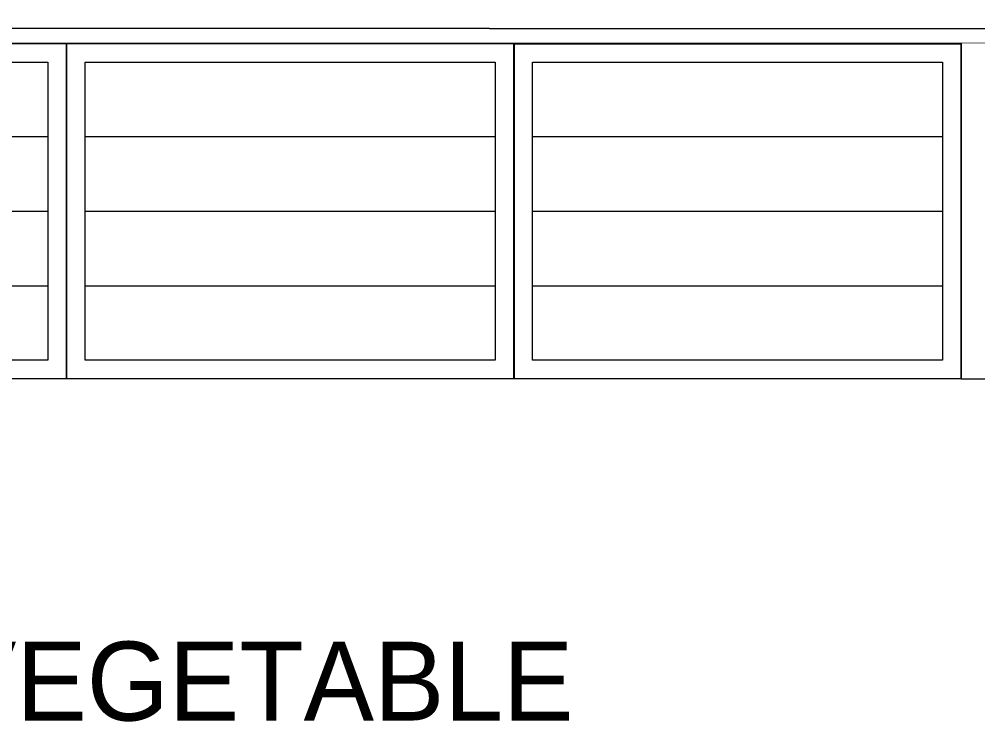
# Model space of a CAD drawing. Header units: millimetres. Extents: x 4346 to 24970, y -10214 to -5839.
# Drawn here: x 14857.5 to 15114.7, y -7891.5 to -7699.3 of the extents above; entities that cross this region are included whole.
import ezdxf

# ---------------------------------------------------------------- set-up
doc = ezdxf.new("R2010")
doc.units = ezdxf.units.MM
doc.set_wipeout_variables(frame=1)
doc.linetypes.add('DOT2', pattern=[0.125, 0, -0.125])
doc.layers.add('a_mermer', color=143, linetype='Continuous', lineweight=0, transparency=0.2)
for name, color, linetype, lineweight in [('Duvar', 7, 'Continuous', 30), ('TEFRIS', 11, 'Continuous', 15), ('Tefriş', 31, 'Continuous', 13), ('WL - ALÇIPAN KAPLAMA', 30, 'Continuous', 15), ('YAZıMAHAL', 152, 'Continuous', 20)]:
    doc.layers.add(name, color=color, linetype=linetype, lineweight=lineweight)
doc.layers.add('Ust_Dot', color=8, linetype='DOT2')
doc.styles.add('STYLUS BT', font='stylu.ttf')

# ---------------------------------------------------------------- blocks, each defined once
blk = doc.blocks.new('A$C50E94C36')
for p, q in [((0.9, 2.4), (0.9, 3.6)), ((0.9, 3.6), (1.8, 3.6)), ((0.9, 3.6), (0.9, 2.4)), ((1.8, 3.6), (1.8, 2.4)), ((0.95, 2.45), (0.95, 3.55)), ((0.95, 3.55), (1.75, 3.55)), ((1.15, 2.45), (1.15, 3.55)), ((1.35, 2.45), (1.35, 3.55)), ((1.55, 2.45), (1.55, 3.55)), ((1.75, 3.55), (1.75, 2.45)), ((1.75, 2.45), (0.95, 2.45)), ((0.9, 1.2), (0.9, 2.4)), ((0.9, 2.4), (1.8, 2.4)), ((0.9, 2.4), (0.9, 1.2)), ((1.8, 2.4), (0.9, 2.4)), ((1.8, 2.4), (1.8, 1.2)), ((0.95, 1.25), (0.95, 2.35)), ((0.95, 2.35), (1.75, 2.35)), ((1.15, 1.25), (1.15, 2.35)), ((1.35, 1.25), (1.35, 2.35)), ((1.55, 1.25), (1.55, 2.35)), ((1.75, 2.35), (1.75, 1.25)), ((1.75, 1.25), (0.95, 1.25)), ((0.9, 1.2), (1.8, 1.2)), ((1.8, 1.2), (0.9, 1.2))]:
    blk.add_line(p, q)

msp = doc.modelspace()

# ---------------------------------------------------------------- hatches: boundary and pattern name
at = {"layer": 'Duvar'}
h = msp.add_hatch(color=256, dxfattribs=at)
h.dxf.hatch_style = 1
h.paths.add_polyline_path([(11668.18, -10136.77), (17499.18, -10136.77), (17499.18, -6058.85), (11668.18, -6058.85)], flags=16)
h.paths.add_polyline_path([(11590.62, -10214.33), (17576.74, -10214.33), (17576.74, -5981.29), (11590.62, -5981.29)])
at = {"layer": 'Duvar', "true_color": 0x636466}
h = msp.add_hatch(color=251, dxfattribs=at)
h.dxf.hatch_style = 1
h.paths.add_polyline_path([(11719.89, -10085.06), (17447.47, -10085.06), (17447.47, -6110.56), (11719.89, -6110.56)], flags=16)
h.paths.add_polyline_path([(11668.18, -10136.77), (17499.18, -10136.77), (17499.18, -6058.85), (11668.18, -6058.85)])
at = {"layer": 'Duvar'}
h = msp.add_hatch(color=256, dxfattribs=at)
h.dxf.hatch_style = 1
h.paths.add_polyline_path([(11750.06, -10054.89), (17417.3, -10054.89), (17417.3, -6140.73), (11750.06, -6140.73)], flags=16)
h.paths.add_polyline_path([(11719.89, -10085.06), (17447.47, -10085.06), (17447.47, -6110.56), (11719.89, -6110.56)])

# ---------------------------------------------------------------- linework, layer by layer
at = {"layer": 'a_mermer'}
msp.add_lwpolyline([(14635.72, -7705.78), (16662.72, -7705.78), (16662.72, -9341.78), (14635.72, -9341.78)], close=True, dxfattribs=at)
msp.add_lwpolyline([(14635.72, -7705.78), (16662.72, -7705.78), (16662.72, -9341.78), (14635.72, -9341.78)], close=True, dxfattribs=at)
at = {"layer": 'TEFRIS'}
for p, q in [((15104.03, -7745.78), (15104.03, -7705.78)), ((15104.03, -7770.78), (15104.03, -7745.78))]:
    msp.add_line(p, q, dxfattribs=at)
msp.add_lwpolyline([(15104.03, -7705.78), (14635.72, -7705.78), (14635.72, -7959.17)], dxfattribs=at)
at = {"layer": 'WL - ALÇIPAN KAPLAMA'}
for points in [[(14983.72, -7701.78), (14631.72, -7701.78), (14631.72, -8017.78), (14631.72, -8072.78)], [(14983.72, -7701.78), (15178.72, -7701.78), (15218.72, -7701.78), (16111.72, -7701.78), (16144.72, -7701.78)], [(14983.72, -7705.78), (14635.72, -7705.78), (14635.72, -8017.78), (14635.72, -8072.78)], [(16144.72, -7705.78), (16111.72, -7705.78), (15218.72, -7705.78), (15178.72, -7705.78), (15021.72, -7705.78)]]:
    msp.add_lwpolyline(points, dxfattribs=at)

# ---------------------------------------------------------------- texts
at = {"layer": 'YAZıMAHAL', "lineweight": 5, "style": 'STYLUS BT'}
msp.add_text('VEGETABLE', height=21.168, dxfattribs=at).set_placement((14837.88, -7887.44))

# ---------------------------------------------------------------- next in the draw order: wipeouts: each hides what was drawn before it
at = {"ltscale": 10}
msp.add_wipeout([(14635.72, -8035.78), (14725.72, -8035.78), (14725.72, -7795.78), (15205.72, -7795.78), (15205.72, -7795.78), (15205.72, -7705.78), (14635.72, -7705.78)], dxfattribs=at).dxf.layer = 'Ust_Dot'

# ---------------------------------------------------------------- next in the draw order: linework, layer by layer
for q in [(14990.22, -7795.78), (15110.22, -7705.78)]:
    msp.add_line((14990.22, -7705.78), q)
at = {"layer": 'Tefriş'}
for p, q in [((14990.22, -7795.78), (14990.22, -7705.78)), ((15110.22, -7705.78), (14990.22, -7705.78)), ((15110.22, -7705.78), (15110.22, -7795.78)), ((15110.22, -7795.78), (15110.22, -7705.78)), ((14995.22, -7710.78), (15105.22, -7710.78)), ((14995.22, -7790.78), (14995.22, -7710.78)), ((15105.22, -7710.78), (15105.22, -7790.78)), ((14995.22, -7730.78), (15105.22, -7730.78)), ((14995.22, -7750.78), (15105.22, -7750.78)), ((14995.22, -7770.78), (15105.22, -7770.78)), ((15105.22, -7790.78), (14995.22, -7790.78)), ((15110.22, -7795.78), (14990.22, -7795.78))]:
    msp.add_line(p, q, dxfattribs=at)
msp.add_lwpolyline([(15110.22, -7795.78), (15134.72, -7795.78)], dxfattribs=at)

# ---------------------------------------------------------------- next in the draw order: block references
at = {"layer": 'Tefriş', "xscale": 100, "yscale": 100, "zscale": 100, "rotation": 270}
msp.add_blockref('A$C50E94C36', (14630.22, -7615.78), dxfattribs=at)

doc.saveas('drawing.dxf')
